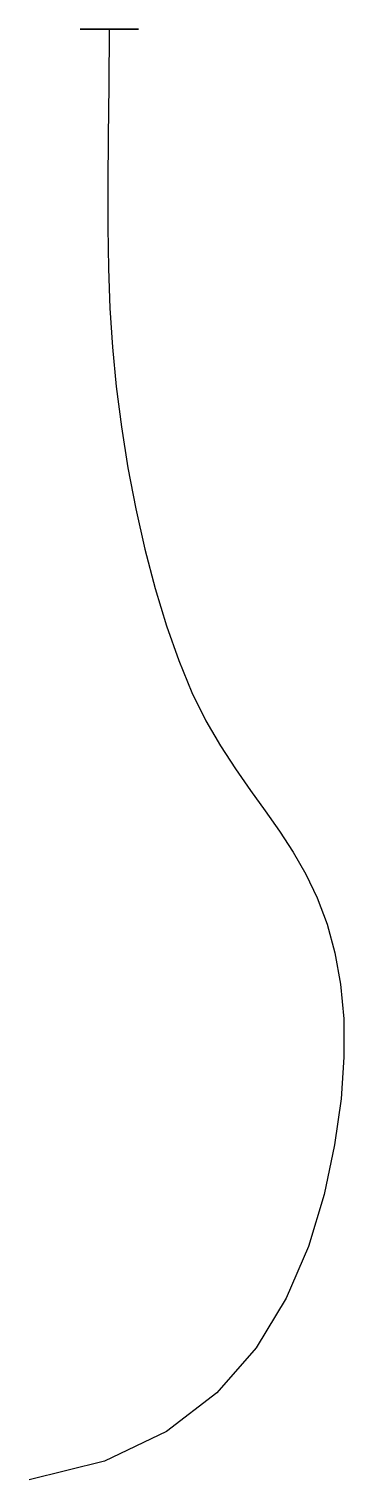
# Model space of a CAD drawing. Header units: millimetres. Extents: x -5.2 to 15.3, y -94.3 to 0.
import ezdxf

# ---------------------------------------------------------------- set-up
doc = ezdxf.new("R2010")
doc.units = ezdxf.units.MM

msp = doc.modelspace()

# ---------------------------------------------------------------- linework, layer by layer
at = {"color": 2}
msp.add_polyline3d([(0, 0, 0), (-0.035, -3.667, 0.006), (-0.071, -6.996, 0.021), (-0.095, -10.047, -0.012), (-0.092, -12.88, -0.151), (-0.049, -15.556, -0.452), (0.048, -18.132, -0.974), (0.212, -20.671, -1.774), (0.457, -23.23, -2.909), (0.793, -25.855, -4.417), (1.218, -28.52, -6.264), (1.728, -31.185, -8.394), (2.318, -33.812, -10.751), (2.983, -36.358, -13.282), (3.717, -38.784, -15.931), (4.516, -41.049, -18.643), (5.375, -43.114, -21.363), (6.288, -44.953, -24.05), (7.238, -46.596, -26.717), (8.21, -48.09, -29.39), (9.185, -49.48, -32.096), (10.148, -50.812, -34.859), (11.08, -52.133, -37.708), (11.965, -53.487, -40.668), (12.786, -54.92, -43.766), (13.524, -56.475, -47.012), (14.161, -58.174, -50.358), (14.674, -60.038, -53.74), (15.043, -62.086, -57.094), (15.246, -64.337, -60.357), (15.263, -66.812, -63.464), (15.072, -69.529, -66.351), (14.653, -72.508, -68.956), (13.974, -75.742, -71.227), (12.956, -79.115, -73.176), (11.511, -82.486, -74.824), (9.551, -85.71, -76.196), (6.986, -88.646, -77.317), (3.729, -91.152, -78.208), (-0.309, -93.084, -78.895), (-5.218, -94.3, -79.4)], dxfattribs=at)
at = {"color": 2, "extrusion": (0, -1, 0)}
msp.add_circle((0, 0), 1.9, dxfattribs=at)

doc.saveas('drawing.dxf')
